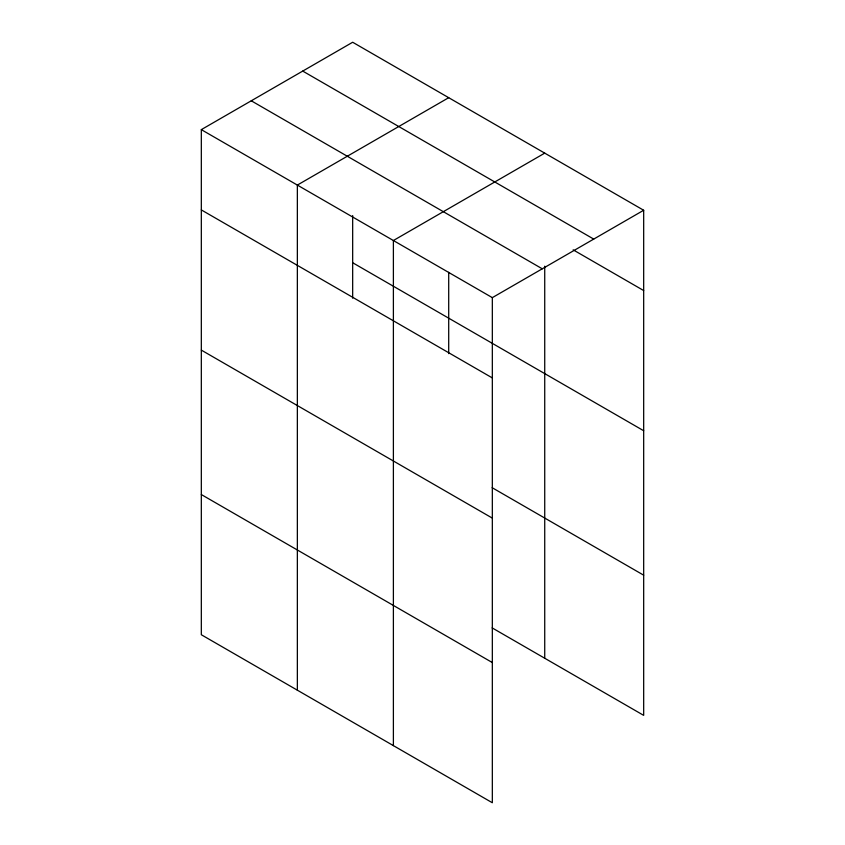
<?xml version="1.0" encoding="UTF-8"?>
<svg xmlns="http://www.w3.org/2000/svg" width="845" height="845" viewBox="0 0 845 845"><rect width="100%" height="100%" fill="white"/><g stroke="black" fill="none" stroke-linecap="round" stroke-linejoin="round"><path stroke-width="1.27" d="M492.329 518.122L492.329 297.641L201.321 129.634L201.321 634.743L492.329 802.75L492.329 518.122L201.321 350.115M201.321 129.634L352.671 42.25L643.679 210.257L643.679 715.366L492.149 627.888M448.706 97.693L297.355 185.076L297.355 690.185M544.729 153.135L393.39 240.519L393.39 745.628M492.329 297.641L643.679 210.257M302.732 71.086L593.729 239.093M573.163 249.845L643.679 290.553M251.271 100.798L542.268 268.805M352.671 262.732L643.679 430.739M201.321 209.919L492.329 377.926M492.149 487.692L643.679 575.181M201.321 494.547L492.329 662.564M544.729 266.186L544.729 658.244M448.706 272.322L448.706 353.632M352.671 215.57L352.671 298.19"/></g></svg>
